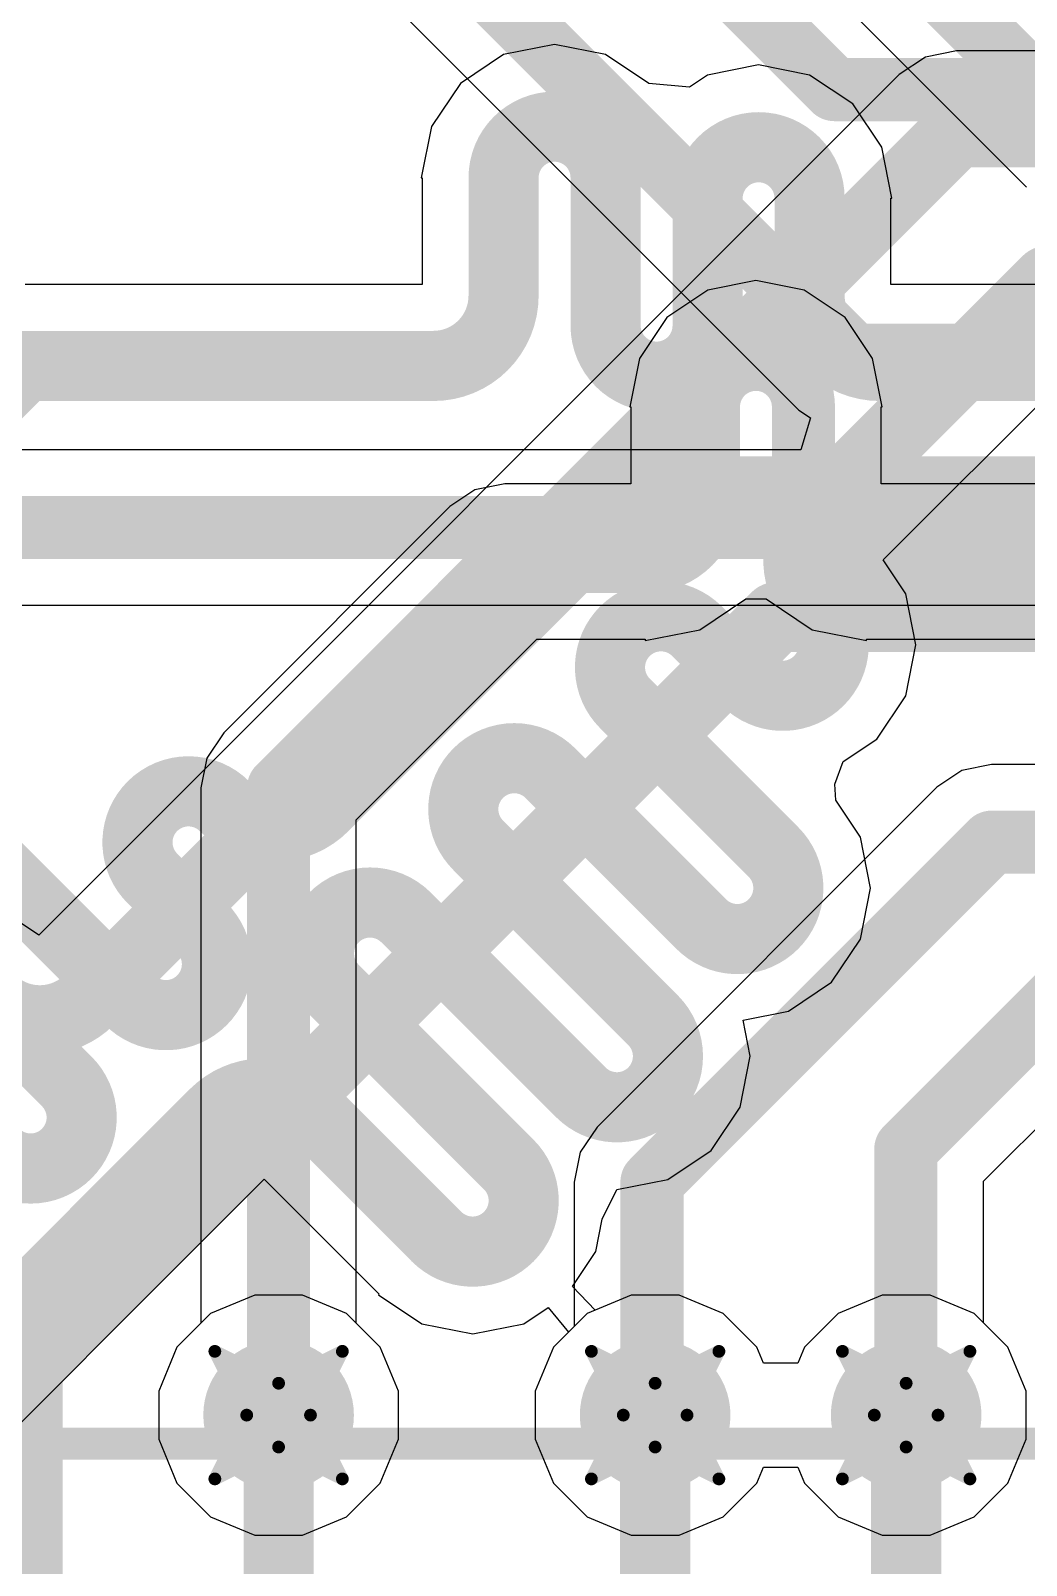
# Model space of a CAD drawing. Header units: inches. Extents: x -3 to 289, y -11 to 89.
# Drawn here: x 73.24 to 77.21, y 14.55 to 20.66 of the extents above; entities that cross this region are included whole.
import ezdxf

# ---------------------------------------------------------------- set-up
doc = ezdxf.new("R2010")
doc.units = ezdxf.units.IN
for name, color, linetype in [('Bottom Layer', 5, 'Continuous'), ('Drill Drawing', 1, 'Continuous'), ('Layer 1', 16, 'Continuous'), ('Layer 2', 76, 'Continuous'), ('Top Layer', 1, 'Continuous'), ('Top Overlay', 2, 'Continuous'), ('Via Holes', 16, 'Continuous')]:
    doc.layers.add(name, color=color, linetype=linetype)

# ---------------------------------------------------------------- blocks, each defined once
blk = doc.blocks.new('48_TSOP_I_9')
at = {"layer": 'Top Overlay', "const_width": 0.127}
blk.add_lwpolyline([(8.34998584, -6.0999878), (8.34998584, 6.1000132)], dxfattribs=at)

msp = doc.modelspace()

# ---------------------------------------------------------------- hatches: boundary and pattern name
at = {"layer": 'Bottom Layer'}
h = msp.add_hatch(color=5, dxfattribs=at)
edge = h.paths.add_edge_path()
edge.add_arc((74.2274106, 15.15098316), 0.2999994, 0, 360)
h = msp.add_hatch(color=5, dxfattribs=at)
edge = h.paths.add_edge_path()
edge.add_arc((75.72753714, 15.15098824), 0.2999994, 0, 360)
h = msp.add_hatch(color=5, dxfattribs=at)
edge = h.paths.add_edge_path()
edge.add_arc((76.7275326, 15.1509857), 0.2999994, 0, 360)
at = {"layer": 'Layer 1'}
h = msp.add_hatch(color=16, dxfattribs=at)
edge = h.paths.add_edge_path()
edge.add_arc((74.2274106, 15.15098316), 0.2999994, 0, 360)
h = msp.add_hatch(color=16, dxfattribs=at)
edge = h.paths.add_edge_path()
edge.add_arc((75.72753714, 15.15098824), 0.2999994, 0, 360)
h = msp.add_hatch(color=16, dxfattribs=at)
edge = h.paths.add_edge_path()
edge.add_arc((76.7275326, 15.1509857), 0.2999994, 0, 360)
at = {"layer": 'Layer 2'}
h = msp.add_hatch(color=76, dxfattribs=at)
edge = h.paths.add_edge_path()
edge.add_arc((74.2274106, 15.15098316), 0.2999994, 0, 360)
h = msp.add_hatch(color=76, dxfattribs=at)
edge = h.paths.add_edge_path()
edge.add_arc((75.72753714, 15.15098824), 0.2999994, 0, 360)
h = msp.add_hatch(color=76, dxfattribs=at)
edge = h.paths.add_edge_path()
edge.add_arc((76.7275326, 15.1509857), 0.2999994, 0, 360)
at = {"layer": 'Top Layer'}
h = msp.add_hatch(color=1, dxfattribs=at)
edge = h.paths.add_edge_path()
edge.add_arc((74.2274106, 15.15098316), 0.2999994, 0, 360)
h = msp.add_hatch(color=1, dxfattribs=at)
edge = h.paths.add_edge_path()
edge.add_arc((75.72753714, 15.15098824), 0.2999994, 0, 360)
h = msp.add_hatch(color=1, dxfattribs=at)
edge = h.paths.add_edge_path()
edge.add_arc((76.7275326, 15.1509857), 0.2999994, 0, 360)
at = {"layer": 'Via Holes'}
h = msp.add_hatch(color=7, dxfattribs=at)
edge = h.paths.add_edge_path()
edge.add_arc((74.2274106, 15.15098316), 0.1499997, 0, 360)
h = msp.add_hatch(color=7, dxfattribs=at)
edge = h.paths.add_edge_path()
edge.add_arc((75.72753714, 15.15098824), 0.1499997, 0, 360)
h = msp.add_hatch(color=7, dxfattribs=at)
edge = h.paths.add_edge_path()
edge.add_arc((76.7275326, 15.1509857), 0.1499997, 0, 360)

# ---------------------------------------------------------------- linework, layer by layer
at = {"layer": 'Bottom Layer'}
for p, q in [((76.80469271999999, 20.55898352), (76.69967134, 20.4888084)), ((76.92857613999999, 20.58362406), (76.80469271999999, 20.55898352)), ((80.86707473999999, 20.58362406), (76.92857613999999, 20.58362406)), ((76.69967134, 20.4888084), (73.27275668, 17.06189374)), ((76.63629072, 18.55634338), (77.42360182, 19.34365448)), ((76.72628546, 18.42165734), (76.63629072, 18.55634338)), ((76.76669686, 18.21849036), (76.72628546, 18.42165734)), ((76.72628546, 18.01532338), (76.76669686, 18.21849036)), ((76.61120059999999, 17.84308598), (76.72628546, 18.01532338)), ((76.47650947999999, 17.7530887), (76.61120059999999, 17.84308598)), ((76.44307545999999, 17.66383564), (76.47650947999999, 17.7530887)), ((76.44715724, 17.6001426), (76.44307545999999, 17.66383564)), ((76.5454781, 17.45299278), (76.44715724, 17.6001426)), ((76.5858895, 17.2498258), (76.5454781, 17.45299278)), ((76.5454781, 17.04665882), (76.5858895, 17.2498258)), ((73.27275668, 17.06189374), (73.13807318, 17.15188594)), ((76.43039323999999, 16.87442142), (76.5454781, 17.04665882)), ((76.25815584, 16.75933656), (76.43039323999999, 16.87442142)), ((76.07772186, 16.72344636), (76.25815584, 16.75933656)), ((76.10625875999999, 16.57998462), (76.07772186, 16.72344636)), ((76.06584735999999, 16.37681764), (76.10625875999999, 16.57998462)), ((75.9507625, 16.20458024), (76.06584735999999, 16.37681764)), ((75.7785251, 16.08949538), (75.9507625, 16.20458024)), ((73.81550388, 15.73555654), (74.17032155999999, 16.09037422)), ((74.17032155999999, 16.09037422), (74.6280194, 15.63267638)), ((75.57536066, 16.04908398), (75.7785251, 16.08949538)), ((75.51679841999999, 15.93124322), (75.57536066, 16.04908398)), ((75.49110886, 15.80208422), (75.51679841999999, 15.93124322)), ((75.39872398, 15.66381932), (75.49110886, 15.80208422)), ((71.05126506, 12.97131772), (73.81550388, 15.73555654)), ((75.48809134, 15.56897318), (75.39872398, 15.66381932)), ((74.13237142, 15.62878256), (73.95675836, 15.55604204)), ((74.32244978, 15.62878256), (74.13237142, 15.62878256)), ((74.49806283999999, 15.55604204), (74.32244978, 15.62878256)), ((74.62802955999999, 15.63266114), (74.62521524, 15.62984682)), ((74.62521524, 15.62984682), (74.79745264, 15.51476196)), ((74.6280194, 15.63267638), (74.62802955999999, 15.63266114)), ((75.63249796, 15.62878764), (75.48809134, 15.56897318)), ((75.82257632, 15.62878764), (75.63249796, 15.62878764)), ((75.99818938, 15.55604712), (75.82257632, 15.62878764)), ((76.63249342, 15.6287851), (76.45688035999999, 15.55604458)), ((76.82257177999999, 15.6287851), (76.63249342, 15.6287851)), ((76.99818484, 15.55604458), (76.82257177999999, 15.6287851)), ((73.95675836, 15.55604204), (73.82235172, 15.4216354)), ((74.63246948, 15.4216354), (74.49806283999999, 15.55604204)), ((75.2037866, 15.51476196), (75.30084762, 15.57961578)), ((75.30084762, 15.57961578), (75.38180758, 15.4809698)), ((76.13259602, 15.42164048), (75.99818938, 15.55604712)), ((76.45688035999999, 15.55604458), (76.32247372, 15.42163794)), ((77.13259147999999, 15.42163794), (76.99818484, 15.55604458)), ((74.79745264, 15.51476196), (75.00061962, 15.47435056)), ((75.00061962, 15.47435056), (75.2037866, 15.51476196)), ((75.38180758, 15.4809698), (75.32247826, 15.42164048)), ((73.82235172, 15.4216354), (73.7496112, 15.24602234)), ((74.70521, 15.24602234), (74.63246948, 15.4216354)), ((75.32247826, 15.42164048), (75.24973774, 15.24602742)), ((76.15880374, 15.35837162), (76.13259602, 15.42164048)), ((76.32247372, 15.42163794), (76.29626853999999, 15.35837162)), ((77.205332, 15.24602488), (77.13259147999999, 15.42163794)), ((76.29626853999999, 15.35837162), (76.15880374, 15.35837162)), ((73.7496112, 15.24602234), (73.7496112, 15.05594398)), ((74.70521, 15.05594398), (74.70521, 15.24602234)), ((75.24973774, 15.24602742), (75.24973774, 15.05594906)), ((77.205332, 15.05594652), (77.205332, 15.24602488)), ((73.7496112, 15.05594398), (73.82235172, 14.88033092)), ((74.63246948, 14.88033092), (74.70521, 15.05594398)), ((75.24973774, 15.05594906), (75.32247826, 14.880336)), ((77.13259147999999, 14.88033346), (77.205332, 15.05594652)), ((76.13259602, 14.880336), (76.1588012, 14.94360232)), ((76.1588012, 14.94360232), (76.29626599999999, 14.94360232)), ((76.29626599999999, 14.94360232), (76.32247372, 14.88033346)), ((73.82235172, 14.88033092), (73.95675836, 14.74592428)), ((74.49806283999999, 14.74592428), (74.63246948, 14.88033092)), ((75.32247826, 14.880336), (75.4568849, 14.74592936)), ((75.99818938, 14.74592936), (76.13259602, 14.880336)), ((76.32247372, 14.88033346), (76.45688035999999, 14.74592682)), ((76.99818484, 14.74592682), (77.13259147999999, 14.88033346)), ((73.95675836, 14.74592428), (74.13237142, 14.67318376)), ((74.32244978, 14.67318376), (74.49806283999999, 14.74592428)), ((75.4568849, 14.74592936), (75.63249796, 14.67318884)), ((75.82257632, 14.67318884), (75.99818938, 14.74592936)), ((76.45688035999999, 14.74592682), (76.63249342, 14.6731863)), ((76.82257177999999, 14.6731863), (76.99818484, 14.74592682)), ((74.13237142, 14.67318376), (74.32244978, 14.67318376)), ((75.63249796, 14.67318884), (75.82257632, 14.67318884)), ((76.63249342, 14.6731863), (76.82257177999999, 14.6731863))]:
    msp.add_line(p, q, dxfattribs=at)
at = {"layer": 'Bottom Layer', "const_width": 0.2794}
for points in [[(73.47373672, 16.80506418), (76.92562211999999, 20.25694958)], [(76.92562211999999, 20.25694958), (76.92857613999999, 20.2599036)], [(76.92857613999999, 20.2599036), (94.28346903999999, 20.2599036)], [(76.87024758, 19.24810984), (77.28951268, 19.66737494)], [(77.28951268, 19.66737494), (94.62730884, 19.66737494)], [(76.37946116, 18.75732342), (76.87024758, 19.24810984)], [(76.37945608, 18.36219086), (76.37945862, 18.3621934)], [(76.37945862, 18.3621934), (76.37947894, 18.36217308)], [(75.60714114, 18.27240948), (75.60714368, 18.27241202)], [(75.89450912, 18.27240694), (76.09211096, 18.0748051)], [(76.37948148, 18.0748051), (76.37948401999999, 18.07480764)], [(75.60714114, 17.98503896), (76.19867158, 17.39350852)], [(75.02266428, 17.70741442), (75.02266681999998, 17.70741696)], [(75.31003226, 17.70741188), (75.3100348, 17.70741442)], [(75.3100348, 17.70741442), (75.9113036, 17.10614054)], [(75.02266428, 17.4200439), (75.02266681999998, 17.42004644)], [(75.02266681999998, 17.42004644), (75.71904338, 16.72366988)], [(74.44792832, 17.13267846), (74.44793086, 17.132681)], [(74.73529629999999, 17.13267592), (74.73529884, 17.13267846)], [(74.73529884, 17.13267846), (75.43167286, 16.43630444)], [(76.19867412, 17.10614054), (76.19867665999999, 17.10614308)], [(74.44792832, 16.84530794), (74.44793086, 16.84531048)], [(74.44793086, 16.84531048), (75.14430487999999, 16.14893646)], [(75.71904083999999, 16.72366734), (75.71904338, 16.72366988)], [(75.43167032, 16.4363019), (75.43167286, 16.43630444)], [(75.71904338, 16.4363019), (75.71904592, 16.43630444)], [(73.58659908, 15.96446134), (73.97275527999999, 16.35061754)], [(74.36788784, 16.35061754), (74.8569369, 15.86156848)], [(75.14430234, 16.14893392), (75.14430487999999, 16.14893646)], [(70.7275446, 13.10540686), (73.58659908, 15.96446134)], [(74.85693436, 15.86156594), (74.8569369, 15.86156848)], [(75.14430487999999, 15.86156594), (75.14430741999999, 15.86156848)]]:
    msp.add_lwpolyline(points, dxfattribs=at)
at = {"layer": 'Bottom Layer', "const_width": 0.1397}
for points in [[(76.85577212, 20.25694958, 1), (76.99547212, 20.25694958, 1)], [(76.85577212, 20.25694958, 1), (76.99547212, 20.25694958, 1)], [(76.85872614, 20.2599036, 1), (76.99842613999999, 20.2599036, 1)], [(76.85872614, 20.2599036, 1), (76.99842613999999, 20.2599036, 1)], [(77.21966268, 19.66737494, 1), (77.35936267999999, 19.66737494, 1)], [(77.21966268, 19.66737494, 1), (77.35936267999999, 19.66737494, 1)], [(76.80039758, 19.24810984, 1), (76.94009758, 19.24810984, 1)], [(76.80039758, 19.24810984, 1), (76.94009758, 19.24810984, 1)], [(76.30961115999999, 18.75732342, 1), (76.44931116, 18.75732342, 1)], [(76.30961115999999, 18.75732342, 1), (76.44931116, 18.75732342, 1)], [(76.30960608, 18.36219086, 1), (76.44930607999999, 18.36219086, 1)], [(76.30960861999999, 18.3621934, 1), (76.44930862, 18.3621934, 1)], [(76.30960861999999, 18.3621934, 1), (76.44930862, 18.3621934, 1)], [(76.30960861999999, 18.3621934, 1), (76.44930862, 18.3621934, 1)], [(76.30962894, 18.36217308, 1), (76.44932894, 18.36217308, 1)], [(76.30963148, 18.36217562, 1), (76.44933148, 18.36217562, 1)], [(75.53729114000001, 18.27240948, 1), (75.67699113999998, 18.27240948, 1)], [(75.53729114000001, 18.27240948, 1), (75.67699113999998, 18.27240948, 1)], [(75.53729367999999, 18.27241202, 1), (75.67699368, 18.27241202, 1)], [(75.53729367999999, 18.27241202, 1), (75.67699368, 18.27241202, 1)], [(75.82465911999999, 18.27240694, 1), (75.96435912, 18.27240694, 1)], [(75.82466166, 18.27240948, 1), (75.96436166, 18.27240948, 1)], [(76.02226096, 18.0748051, 1), (76.16196096, 18.0748051, 1)], [(76.02226096, 18.0748051, 1), (76.16196096, 18.0748051, 1)], [(76.30963148, 18.0748051, 1), (76.44933148, 18.0748051, 1)], [(76.30963148, 18.0748051, 1), (76.44933148, 18.0748051, 1)], [(76.30963402, 18.07480764, 1), (76.44933402, 18.07480764, 1)], [(76.30963402, 18.07480764, 1), (76.44933402, 18.07480764, 1)], [(75.53729114000001, 17.98503896, 1), (75.67699113999998, 17.98503896, 1)], [(75.53729114000001, 17.98503896, 1), (75.67699113999998, 17.98503896, 1)], [(74.95281428, 17.70741442, 1), (75.09251428, 17.70741442, 1)], [(74.95281428, 17.70741442, 1), (75.09251428, 17.70741442, 1)], [(74.95281682, 17.70741696, 1), (75.09251682, 17.70741696, 1)], [(74.95281682, 17.70741696, 1), (75.09251682, 17.70741696, 1)], [(75.24018226, 17.70741188, 1), (75.37988225999999, 17.70741188, 1)], [(75.2401848, 17.70741442, 1), (75.3798848, 17.70741442, 1)], [(75.2401848, 17.70741442, 1), (75.3798848, 17.70741442, 1)], [(75.2401848, 17.70741442, 1), (75.3798848, 17.70741442, 1)], [(74.95281428, 17.4200439, 1), (75.09251428, 17.4200439, 1)], [(74.95281428, 17.4200439, 1), (75.09251428, 17.4200439, 1)], [(74.95281682, 17.42004644, 1), (75.09251682, 17.42004644, 1)], [(74.95281682, 17.42004644, 1), (75.09251682, 17.42004644, 1)], [(76.12882158, 17.39350852, 1), (76.26852158, 17.39350852, 1)], [(76.12882411999999, 17.39351106, 1), (76.26852412, 17.39351106, 1)], [(74.37807832, 17.13267846, 1), (74.51777831999999, 17.13267846, 1)], [(74.37807832, 17.13267846, 1), (74.51777831999999, 17.13267846, 1)], [(74.37808086, 17.132681, 1), (74.51778085999999, 17.132681, 1)], [(74.37808086, 17.132681, 1), (74.51778085999999, 17.132681, 1)], [(74.6654463, 17.13267592, 1), (74.8051463, 17.13267592, 1)], [(74.66544884, 17.13267846, 1), (74.80514884, 17.13267846, 1)], [(74.66544884, 17.13267846, 1), (74.80514884, 17.13267846, 1)], [(74.66544884, 17.13267846, 1), (74.80514884, 17.13267846, 1)], [(75.8414536, 17.10614054, 1), (75.9811536, 17.10614054, 1)], [(75.8414536, 17.10614054, 1), (75.9811536, 17.10614054, 1)], [(76.12882411999999, 17.10614054, 1), (76.26852412, 17.10614054, 1)], [(76.12882411999999, 17.10614054, 1), (76.26852412, 17.10614054, 1)], [(76.12882666, 17.10614308, 1), (76.26852665999999, 17.10614308, 1)], [(76.12882666, 17.10614308, 1), (76.26852665999999, 17.10614308, 1)], [(73.40388671999999, 16.80506418, 1), (73.54358672, 16.80506418, 1)], [(73.40388671999999, 16.80506418, 1), (73.54358672, 16.80506418, 1)], [(74.37807832, 16.84530794, 1), (74.51777831999999, 16.84530794, 1)], [(74.37807832, 16.84530794, 1), (74.51777831999999, 16.84530794, 1)], [(74.37808086, 16.84531048, 1), (74.51778085999999, 16.84531048, 1)], [(74.37808086, 16.84531048, 1), (74.51778085999999, 16.84531048, 1)], [(75.64919084, 16.72366734, 1), (75.78889084, 16.72366734, 1)], [(75.64919337999999, 16.72366988, 1), (75.78889337999999, 16.72366988, 1)], [(75.64919337999999, 16.72366988, 1), (75.78889337999999, 16.72366988, 1)], [(75.64919337999999, 16.72366988, 1), (75.78889337999999, 16.72366988, 1)], [(75.36182031999999, 16.4363019, 1), (75.50152032, 16.4363019, 1)], [(75.36182031999999, 16.4363019, 1), (75.50152032, 16.4363019, 1)], [(75.36182285999999, 16.43630444, 1), (75.50152286, 16.43630444, 1)], [(75.36182285999999, 16.43630444, 1), (75.50152286, 16.43630444, 1)], [(75.64919337999999, 16.4363019, 1), (75.78889337999999, 16.4363019, 1)], [(75.64919337999999, 16.4363019, 1), (75.78889337999999, 16.4363019, 1)], [(75.64919592, 16.43630444, 1), (75.78889592, 16.43630444, 1)], [(75.64919592, 16.43630444, 1), (75.78889592, 16.43630444, 1)], [(73.90290528, 16.35061754, 1), (74.04260528, 16.35061754, 1)], [(73.90290528, 16.35061754, 1), (74.04260528, 16.35061754, 1)], [(74.29803783999999, 16.35061754, 1), (74.43773784, 16.35061754, 1)], [(74.29803783999999, 16.35061754, 1), (74.43773784, 16.35061754, 1)], [(75.07445234, 16.14893392, 1), (75.21415234, 16.14893392, 1)], [(75.07445487999999, 16.14893646, 1), (75.21415488, 16.14893646, 1)], [(75.07445487999999, 16.14893646, 1), (75.21415488, 16.14893646, 1)], [(75.07445487999999, 16.14893646, 1), (75.21415488, 16.14893646, 1)], [(73.51674908, 15.96446134, 1), (73.65644908, 15.96446134, 1)], [(73.51674908, 15.96446134, 1), (73.65644908, 15.96446134, 1)], [(74.78708436, 15.86156594, 1), (74.92678436, 15.86156594, 1)], [(74.78708436, 15.86156594, 1), (74.92678436, 15.86156594, 1)], [(74.7870869, 15.86156848, 1), (74.9267869, 15.86156848, 1)], [(74.7870869, 15.86156848, 1), (74.9267869, 15.86156848, 1)], [(75.07445487999999, 15.86156594, 1), (75.21415488, 15.86156594, 1)], [(75.07445487999999, 15.86156594, 1), (75.21415488, 15.86156594, 1)], [(75.07445742, 15.86156848, 1), (75.21415742, 15.86156848, 1)], [(75.07445742, 15.86156848, 1), (75.21415742, 15.86156848, 1)]]:
    msp.add_lwpolyline(points, format="xyb", close=True, dxfattribs=at)
at = {"layer": 'Bottom Layer', "const_width": 0.2794}
for points in [[(76.37945862, 18.3621934, -0.4142135623973009), (76.37946116, 18.75732342)], [(75.60714114, 18.27240948, -0.4142135623730951), (75.89451165999999, 18.27240948)], [(76.37948148, 18.36217562, -0.4142135623730951), (76.37948148, 18.0748051)], [(75.60714114, 17.98503896, -0.4142187400102275), (75.60714368, 18.27241202)], [(76.37948401999999, 18.07480764, -0.4142187400102273), (76.09211096, 18.0748051)], [(75.02266428, 17.70741442, -0.4142135623730951), (75.3100348, 17.70741442)], [(75.02266428, 17.4200439, -0.4142187400102275), (75.02266681999998, 17.70741696)], [(76.19867412, 17.39351106, -0.4142135623730951), (76.19867412, 17.10614054)], [(74.44792832, 17.13267846, -0.4142135623730951), (74.73529884, 17.13267846)], [(74.44792832, 16.84530794, -0.4142187400102275), (74.44793086, 17.132681)], [(76.19867665999999, 17.10614308, -0.4142187400102273), (75.9113036, 17.10614054)], [(73.47373672, 16.80506418, -0.414217327943648), (73.07860416, 16.80506418)], [(75.71904338, 16.72366988, -0.414210973538755), (75.71904338, 16.4363019)], [(73.97275527999999, 16.35061754, -0.4142173279678541), (74.36788784, 16.35061754)], [(75.71904592, 16.43630444, -0.4142265065701155), (75.43167032, 16.4363019)], [(75.14430487999999, 16.14893646, -0.4142135623730951), (75.14430487999999, 15.86156594)], [(75.14430741999999, 15.86156848, -0.4142187400102273), (74.85693436, 15.86156594)]]:
    msp.add_lwpolyline(points, format="xyb", dxfattribs=at)
at = {"layer": 'Drill Drawing', "const_width": 0.0508}
for points in [[(73.9734106, 15.40498316), (74.2274106, 15.27798316)], [(73.9734106, 15.40498316), (74.1004106, 15.15098316)], [(74.2274106, 15.27798316), (74.48141059999999, 15.40498316)], [(74.3544106, 15.15098316), (74.48141059999999, 15.40498316)], [(75.47353714, 15.40498824), (75.72753714, 15.27798824)], [(75.47353714, 15.40498824), (75.60053714, 15.15098824)], [(75.72753714, 15.27798824), (75.98153714, 15.40498824)], [(75.85453713999999, 15.15098824), (75.98153714, 15.40498824)], [(76.47353259999998, 15.4049857), (76.7275326, 15.2779857)], [(76.47353259999998, 15.4049857), (76.6005326, 15.1509857)], [(76.7275326, 15.2779857), (76.9815326, 15.4049857)], [(76.8545326, 15.1509857), (76.9815326, 15.4049857)], [(73.9734106, 14.89698316), (74.1004106, 15.15098316)], [(74.3544106, 15.15098316), (74.48141059999999, 14.89698316)], [(75.47353714, 14.89698824), (75.60053714, 15.15098824)], [(75.85453713999999, 15.15098824), (75.98153714, 14.89698824)], [(76.47353259999998, 14.8969857), (76.6005326, 15.1509857)], [(76.8545326, 15.1509857), (76.9815326, 14.8969857)], [(73.9734106, 14.89698316), (74.2274106, 15.02398316)], [(74.2274106, 15.02398316), (74.48141059999999, 14.89698316)], [(75.47353714, 14.89698824), (75.72753714, 15.02398824)], [(75.72753714, 15.02398824), (75.98153714, 14.89698824)], [(76.47353259999998, 14.8969857), (76.7275326, 15.0239857)], [(76.7275326, 15.0239857), (76.9815326, 14.8969857)]]:
    msp.add_lwpolyline(points, dxfattribs=at)
at = {"layer": 'Drill Drawing', "const_width": 0.0254}
for points in [[(73.9607106, 15.40498316, 1), (73.98611059999999, 15.40498316, 1)], [(73.9607106, 15.40498316, 1), (73.98611059999999, 15.40498316, 1)], [(74.4687106, 15.40498316, 1), (74.4941106, 15.40498316, 1)], [(74.4687106, 15.40498316, 1), (74.4941106, 15.40498316, 1)], [(75.46083714, 15.40498824, 1), (75.48623714, 15.40498824, 1)], [(75.46083714, 15.40498824, 1), (75.48623714, 15.40498824, 1)], [(75.96883713999999, 15.40498824, 1), (75.99423714, 15.40498824, 1)], [(75.96883713999999, 15.40498824, 1), (75.99423714, 15.40498824, 1)], [(76.4608326, 15.4049857, 1), (76.4862326, 15.4049857, 1)], [(76.4608326, 15.4049857, 1), (76.4862326, 15.4049857, 1)], [(76.9688326, 15.4049857, 1), (76.99423259999999, 15.4049857, 1)], [(76.9688326, 15.4049857, 1), (76.99423259999999, 15.4049857, 1)], [(74.21471059999999, 15.27798316, 1), (74.2401106, 15.27798316, 1)], [(74.21471059999999, 15.27798316, 1), (74.2401106, 15.27798316, 1)], [(75.71483713999999, 15.27798824, 1), (75.74023714, 15.27798824, 1)], [(75.71483713999999, 15.27798824, 1), (75.74023714, 15.27798824, 1)], [(76.7148326, 15.2779857, 1), (76.7402326, 15.2779857, 1)], [(76.7148326, 15.2779857, 1), (76.7402326, 15.2779857, 1)], [(74.0877106, 15.15098316, 1), (74.1131106, 15.15098316, 1)], [(74.0877106, 15.15098316, 1), (74.1131106, 15.15098316, 1)], [(74.3417106, 15.15098316, 1), (74.3671106, 15.15098316, 1)], [(74.3417106, 15.15098316, 1), (74.3671106, 15.15098316, 1)], [(75.58783713999999, 15.15098824, 1), (75.61323714, 15.15098824, 1)], [(75.58783713999999, 15.15098824, 1), (75.61323714, 15.15098824, 1)], [(75.84183714, 15.15098824, 1), (75.86723714, 15.15098824, 1)], [(75.84183714, 15.15098824, 1), (75.86723714, 15.15098824, 1)], [(76.5878326, 15.1509857, 1), (76.61323259999999, 15.1509857, 1)], [(76.5878326, 15.1509857, 1), (76.61323259999999, 15.1509857, 1)], [(76.8418326, 15.1509857, 1), (76.8672326, 15.1509857, 1)], [(76.8418326, 15.1509857, 1), (76.8672326, 15.1509857, 1)], [(74.21471059999999, 15.02398316, 1), (74.2401106, 15.02398316, 1)], [(74.21471059999999, 15.02398316, 1), (74.2401106, 15.02398316, 1)], [(75.71483713999999, 15.02398824, 1), (75.74023714, 15.02398824, 1)], [(75.71483713999999, 15.02398824, 1), (75.74023714, 15.02398824, 1)], [(76.7148326, 15.0239857, 1), (76.7402326, 15.0239857, 1)], [(76.7148326, 15.0239857, 1), (76.7402326, 15.0239857, 1)], [(73.9607106, 14.89698316, 1), (73.98611059999999, 14.89698316, 1)], [(73.9607106, 14.89698316, 1), (73.98611059999999, 14.89698316, 1)], [(74.4687106, 14.89698316, 1), (74.4941106, 14.89698316, 1)], [(74.4687106, 14.89698316, 1), (74.4941106, 14.89698316, 1)], [(75.46083714, 14.89698824, 1), (75.48623714, 14.89698824, 1)], [(75.46083714, 14.89698824, 1), (75.48623714, 14.89698824, 1)], [(75.96883713999999, 14.89698824, 1), (75.99423714, 14.89698824, 1)], [(75.96883713999999, 14.89698824, 1), (75.99423714, 14.89698824, 1)], [(76.4608326, 14.8969857, 1), (76.4862326, 14.8969857, 1)], [(76.4608326, 14.8969857, 1), (76.4862326, 14.8969857, 1)], [(76.9688326, 14.8969857, 1), (76.99423259999999, 14.8969857, 1)], [(76.9688326, 14.8969857, 1), (76.99423259999999, 14.8969857, 1)]]:
    msp.add_lwpolyline(points, format="xyb", close=True, dxfattribs=at)
at = {"layer": 'Layer 1'}
for p, q in [((67.09374186, 28.3587444), (76.30012172, 19.15236708)), ((76.30012172, 19.15236708), (76.30013188, 19.15235184)), ((76.30013188, 19.15235184), (76.34588235999999, 19.12178294)), ((76.34588235999999, 19.12178294), (76.30735818, 18.99478294)), ((76.30735818, 18.99478294), (71.49927025999999, 18.99478294)), ((71.37109423999999, 18.37583066), (93.02197296, 18.37583066)), ((74.13237142, 15.62878256), (73.95675836, 15.55604204)), ((74.32244978, 15.62878256), (74.13237142, 15.62878256)), ((74.49806283999999, 15.55604204), (74.32244978, 15.62878256)), ((75.63249796, 15.62878764), (75.4568849, 15.55604712)), ((75.82257632, 15.62878764), (75.63249796, 15.62878764)), ((75.99818938, 15.55604712), (75.82257632, 15.62878764)), ((76.63249342, 15.6287851), (76.45688035999999, 15.55604458)), ((76.82257177999999, 15.6287851), (76.63249342, 15.6287851)), ((76.99818484, 15.55604458), (76.82257177999999, 15.6287851)), ((73.95675836, 15.55604204), (73.82235172, 15.4216354)), ((74.63246948, 15.4216354), (74.49806283999999, 15.55604204)), ((75.4568849, 15.55604712), (75.32247826, 15.42164048)), ((76.13259602, 15.42164048), (75.99818938, 15.55604712)), ((76.45688035999999, 15.55604458), (76.32247372, 15.42163794)), ((77.13259147999999, 15.42163794), (76.99818484, 15.55604458)), ((73.82235172, 15.4216354), (73.7496112, 15.24602234)), ((74.70521, 15.24602234), (74.63246948, 15.4216354)), ((75.32247826, 15.42164048), (75.24973774, 15.24602742)), ((76.15880374, 15.35837162), (76.13259602, 15.42164048)), ((76.32247372, 15.42163794), (76.29626853999999, 15.35837162)), ((77.205332, 15.24602488), (77.13259147999999, 15.42163794)), ((76.29626853999999, 15.35837162), (76.15880374, 15.35837162)), ((73.7496112, 15.24602234), (73.7496112, 15.05594398)), ((74.70521, 15.05594398), (74.70521, 15.24602234)), ((75.24973774, 15.24602742), (75.24973774, 15.05594906)), ((77.205332, 15.05594652), (77.205332, 15.24602488)), ((73.7496112, 15.05594398), (73.82235172, 14.88033092)), ((74.63246948, 14.88033092), (74.70521, 15.05594398)), ((75.24973774, 15.05594906), (75.32247826, 14.880336)), ((77.13259147999999, 14.88033346), (77.205332, 15.05594652)), ((76.13259602, 14.880336), (76.1588012, 14.94360232)), ((76.1588012, 14.94360232), (76.29626599999999, 14.94360232)), ((76.29626599999999, 14.94360232), (76.32247372, 14.88033346)), ((73.82235172, 14.88033092), (73.95675836, 14.74592428)), ((74.49806283999999, 14.74592428), (74.63246948, 14.88033092)), ((75.32247826, 14.880336), (75.4568849, 14.74592936)), ((75.99818938, 14.74592936), (76.13259602, 14.880336)), ((76.32247372, 14.88033346), (76.45688035999999, 14.74592682)), ((76.99818484, 14.74592682), (77.13259147999999, 14.88033346)), ((73.95675836, 14.74592428), (74.13237142, 14.67318376)), ((74.32244978, 14.67318376), (74.49806283999999, 14.74592428)), ((75.4568849, 14.74592936), (75.63249796, 14.67318884)), ((75.82257632, 14.67318884), (75.99818938, 14.74592936)), ((76.45688035999999, 14.74592682), (76.63249342, 14.6731863)), ((76.82257177999999, 14.6731863), (76.99818484, 14.74592682)), ((74.13237142, 14.67318376), (74.32244978, 14.67318376)), ((75.63249796, 14.67318884), (75.82257632, 14.67318884)), ((76.63249342, 14.6731863), (76.82257177999999, 14.6731863))]:
    msp.add_line(p, q, dxfattribs=at)
at = {"layer": 'Layer 1', "const_width": 0.25146}
for points in [[(68.03340723999999, 28.83726008), (76.44148288, 20.42918444)], [(67.31257556, 28.5775781), (76.51896812, 19.37118554)], [(76.44148288, 20.42918444), (97.79557022, 20.42918444)], [(76.51896558, 19.37118554), (105.69569666, 19.37119062)], [(71.37108153999999, 18.6853068), (99.84477618, 18.6853068)]]:
    msp.add_lwpolyline(points, dxfattribs=at)
at = {"layer": 'Layer 1', "const_width": 0.12573}
for points in [[(76.37861788, 20.42918444, 1), (76.50434788, 20.42918444, 1)], [(76.37861788, 20.42918444, 1), (76.50434788, 20.42918444, 1)], [(76.45610058, 19.37118554, 1), (76.58183057999999, 19.37118554, 1)], [(76.45610312, 19.37118554, 1), (76.58183312, 19.37118554, 1)]]:
    msp.add_lwpolyline(points, format="xyb", close=True, dxfattribs=at)
at = {"layer": 'Layer 2'}
for p, q in [((72.80597326, 24.4422549), (77.20715317999999, 20.04107752)), ((75.93682298, 19.6302122), (75.77382863999999, 19.52130208)), ((76.12908828, 19.66845698), (75.93682298, 19.6302122)), ((76.32135358, 19.6302122), (76.12908828, 19.66845698)), ((76.48434792, 19.52130208), (76.32135358, 19.6302122)), ((75.77382863999999, 19.52130208), (75.66491852, 19.35830774)), ((76.59325804, 19.35830774), (76.48434792, 19.52130208)), ((75.66491852, 19.35830774), (75.62667374, 19.16604244)), ((76.63150282, 19.16604244), (76.59325804, 19.35830774)), ((75.62667374, 19.16604244), (75.63038214, 19.16604244)), ((75.63038214, 19.16604244), (75.63038214, 18.85925108)), ((76.62779442, 18.85925108), (76.62779442, 19.16604244)), ((76.62779442, 19.16604244), (76.63150282, 19.16604244)), ((75.00974837999999, 18.83569512), (74.90934471999999, 18.76860864)), ((75.12817842, 18.85925362), (75.00974837999999, 18.83569512)), ((75.12819112, 18.85925108), (75.12817842, 18.85925362)), ((75.63038214, 18.85925108), (75.12819112, 18.85925108)), ((92.56089691999999, 18.85925108), (76.62779442, 18.85925108)), ((74.90933964, 18.76860102), (74.0085769, 17.86784082)), ((74.90934471999999, 18.76860864), (74.90933964, 18.76860102)), ((75.90494598, 18.27844452), (76.08852193999999, 18.40110874)), ((76.08852193999999, 18.40110874), (76.16965461999999, 18.40110874)), ((76.16965461999999, 18.40110874), (76.35323058, 18.27844452)), ((75.68839827999999, 18.2353712), (75.90494598, 18.27844452)), ((76.35323058, 18.27844452), (76.56977828, 18.2353712)), ((74.53688673999999, 17.52081586), (75.25636714, 18.2402988)), ((75.25636714, 18.2402988), (75.68839827999999, 18.2402988)), ((75.68839827999999, 18.2402988), (75.68839827999999, 18.2353712)), ((76.56977828, 18.2353712), (76.56977828, 18.2402988)), ((76.56977828, 18.2402988), (84.21876984, 18.2402988)), ((74.0085769, 17.86784082), (73.94149296, 17.7674397)), ((73.94149296, 17.7674397), (73.91793192, 17.64900712)), ((77.06794594, 17.74185174), (76.9495159, 17.71829324)), ((77.06795864, 17.7418492), (77.06794594, 17.74185174)), ((83.99563592, 17.7418492), (77.06795864, 17.7418492)), ((76.9495159, 17.71829324), (76.84911224, 17.65120676)), ((73.91793192, 17.64900712), (73.91793446, 17.64899442)), ((73.91793446, 17.64899442), (73.91793446, 15.51721814)), ((76.84910716, 17.65119914), (75.49594248, 16.298037)), ((76.84911224, 17.65120676), (76.84910716, 17.65119914)), ((74.53688673999999, 15.51721814), (74.53688673999999, 17.52081586)), ((77.0356473, 16.08248752), (77.4725273, 16.51936752)), ((75.49594248, 16.298037), (75.42885854, 16.19763588)), ((75.42885854, 16.19763588), (75.4052975, 16.0792033)), ((75.4052975, 16.0792033), (75.40530004, 16.0791906)), ((75.40530004, 16.0791906), (75.40530004, 15.50446226)), ((77.0356473, 15.51858212), (77.0356473, 16.08248752)), ((73.91793446, 15.51721814), (73.82235172, 15.4216354)), ((74.63246948, 15.4216354), (74.53688673999999, 15.51721814)), ((75.40530004, 15.50446226), (75.32247826, 15.42164048)), ((77.13259147999999, 15.42163794), (77.0356473, 15.51858212)), ((73.82235172, 15.4216354), (73.7496112, 15.24602234)), ((74.70521, 15.24602234), (74.63246948, 15.4216354)), ((75.32247826, 15.42164048), (75.24973774, 15.24602742)), ((77.205332, 15.24602488), (77.13259147999999, 15.42163794)), ((73.7496112, 15.24602234), (73.7496112, 15.05594398)), ((74.70521, 15.05594398), (74.70521, 15.24602234)), ((75.24973774, 15.24602742), (75.24973774, 15.05594906)), ((77.205332, 15.05594652), (77.205332, 15.24602488)), ((73.7496112, 15.05594398), (73.82235172, 14.88033092)), ((74.63246948, 14.88033092), (74.70521, 15.05594398)), ((75.24973774, 15.05594906), (75.32247826, 14.880336)), ((77.13259147999999, 14.88033346), (77.205332, 15.05594652)), ((76.13259602, 14.880336), (76.1588012, 14.94360232)), ((76.1588012, 14.94360232), (76.29626599999999, 14.94360232)), ((76.29626599999999, 14.94360232), (76.32247372, 14.88033346)), ((73.82235172, 14.88033092), (73.95675836, 14.74592428)), ((74.49806283999999, 14.74592428), (74.63246948, 14.88033092)), ((75.32247826, 14.880336), (75.4568849, 14.74592936)), ((75.99818938, 14.74592936), (76.13259602, 14.880336)), ((76.32247372, 14.88033346), (76.45688035999999, 14.74592682)), ((76.99818484, 14.74592682), (77.13259147999999, 14.88033346)), ((73.95675836, 14.74592428), (74.13237142, 14.67318376)), ((74.32244978, 14.67318376), (74.49806283999999, 14.74592428)), ((75.4568849, 14.74592936), (75.63249796, 14.67318884)), ((75.82257632, 14.67318884), (75.99818938, 14.74592936)), ((76.45688035999999, 14.74592682), (76.63249342, 14.6731863)), ((76.82257177999999, 14.6731863), (76.99818484, 14.74592682)), ((74.13237142, 14.67318376), (74.32244978, 14.67318376)), ((75.63249796, 14.67318884), (75.82257632, 14.67318884)), ((76.63249342, 14.6731863), (76.82257177999999, 14.6731863))]:
    msp.add_line(p, q, dxfattribs=at)
at = {"layer": 'Layer 2', "const_width": 0.25146}
for points in [[(73.02480695999999, 24.6610886), (77.42599195999999, 20.2599036)], [(75.93985828, 18.80123494), (75.93985828, 19.16604244)], [(76.31831828, 18.80123494), (76.31831828, 19.16604244)], [(74.2274106, 17.64900712), (75.12817842, 18.54977494)], [(75.12817842, 18.54977494), (75.56265558, 18.54977494)], [(75.56265558, 18.54977494), (75.68839827999999, 18.54977494)], [(76.56977828, 18.54977494), (77.5832078, 18.54977494)], [(74.2274106, 15.15098316), (74.2274106, 17.64900712)], [(75.71477618, 16.0792033), (77.06794594, 17.43237306)], [(77.06794594, 17.43237306), (84.05065739999999, 17.43237306)], [(76.72617115999999, 16.21067878), (77.34433604, 16.82884366)], [(76.72617115999999, 15.1509857), (76.72617115999999, 16.21067878)], [(75.71477618, 15.15098824), (75.71477618, 16.0792033)]]:
    msp.add_lwpolyline(points, dxfattribs=at)
for points in [[(75.93985828, 19.16604244, -0.9999999999999999), (76.31831828, 19.16604244)], [(75.93985828, 18.80123494, -0.4142135623730951), (75.68839827999999, 18.54977494)], [(76.56977828, 18.54977494, -0.4142135623730951), (76.31831828, 18.80123494)]]:
    msp.add_lwpolyline(points, format="xyb", dxfattribs=at)
at = {"layer": 'Layer 2', "const_width": 0.12573}
for points in [[(75.87699328, 19.16604244, 1), (76.00272328, 19.16604244, 1)], [(75.87699328, 19.16604244, 1), (76.00272328, 19.16604244, 1)], [(76.25545328, 19.16604244, 1), (76.38118328, 19.16604244, 1)], [(76.25545328, 19.16604244, 1), (76.38118328, 19.16604244, 1)], [(75.87699328, 18.80123494, 1), (76.00272328, 18.80123494, 1)], [(75.87699328, 18.80123494, 1), (76.00272328, 18.80123494, 1)], [(76.25545328, 18.80123494, 1), (76.38118328, 18.80123494, 1)], [(76.25545328, 18.80123494, 1), (76.38118328, 18.80123494, 1)], [(75.06531342, 18.54977494, 1), (75.19104342, 18.54977494, 1)], [(75.06531342, 18.54977494, 1), (75.19104342, 18.54977494, 1)], [(75.49979058, 18.54977494, 1), (75.62552058, 18.54977494, 1)], [(75.49979058, 18.54977494, 1), (75.62552058, 18.54977494, 1)], [(75.62553327999998, 18.54977494, 1), (75.75126327999999, 18.54977494, 1)], [(75.62553327999998, 18.54977494, 1), (75.75126327999999, 18.54977494, 1)], [(76.50691328, 18.54977494, 1), (76.63264328, 18.54977494, 1)], [(76.50691328, 18.54977494, 1), (76.63264328, 18.54977494, 1)], [(74.1645456, 17.64900712, 1), (74.2902756, 17.64900712, 1)], [(74.1645456, 17.64900712, 1), (74.2902756, 17.64900712, 1)], [(77.00508094, 17.43237306, 1), (77.13081093999999, 17.43237306, 1)], [(77.00508094, 17.43237306, 1), (77.13081093999999, 17.43237306, 1)], [(76.66330615999999, 16.21067878, 1), (76.78903616, 16.21067878, 1)], [(76.66330615999999, 16.21067878, 1), (76.78903616, 16.21067878, 1)], [(75.65191118, 16.0792033, 1), (75.77764118, 16.0792033, 1)], [(75.65191118, 16.0792033, 1), (75.77764118, 16.0792033, 1)], [(74.1645456, 15.15098316, 1), (74.2902756, 15.15098316, 1)], [(75.65191118, 15.15098824, 1), (75.77764118, 15.15098824, 1)], [(76.66330615999999, 15.1509857, 1), (76.78903616, 15.1509857, 1)]]:
    msp.add_lwpolyline(points, format="xyb", close=True, dxfattribs=at)
at = {"layer": 'Top Layer'}
for p, q in [((75.32689024, 20.60935426), (75.12372326, 20.56894286)), ((75.53005721999999, 20.56894286), (75.32689024, 20.60935426)), ((75.12372326, 20.56894286), (74.95148585999999, 20.453858)), ((75.70229207999999, 20.45386054), (75.53005721999999, 20.56894286)), ((75.93652326, 20.48698976), (75.8648851, 20.43912092)), ((76.13969024, 20.52740116), (75.93652326, 20.48698976)), ((76.34285722, 20.48698976), (76.13969024, 20.52740116)), ((76.51509462, 20.3719049), (76.34285722, 20.48698976)), ((74.95148585999999, 20.453858), (74.836401, 20.2816206)), ((75.8648851, 20.43912092), (75.70229207999999, 20.45386054)), ((76.63017948, 20.1996675), (76.51509462, 20.3719049)), ((74.836401, 20.2816206), (74.7959896, 20.07845362)), ((76.67059087999999, 19.99650052), (76.63017948, 20.1996675)), ((74.7959896, 20.07845362), (74.79996978, 20.07845362)), ((74.79996978, 20.07845362), (74.79996978, 19.6525642)), ((76.66661069999999, 19.6525642), (76.66661069999999, 19.99650052)), ((76.66661069999999, 19.99650052), (76.67059087999999, 19.99650052)), ((74.79996978, 19.6525642), (73.21724498, 19.6525642)), ((88.49684866, 19.6525642), (76.66661069999999, 19.6525642))]:
    msp.add_line(p, q, dxfattribs=at)
at = {"layer": 'Top Layer', "const_width": 0.2794}
for points in [[(75.12369024, 20.07845362, -0.9999999999999999), (75.53009023999999, 20.07845362)], [(75.93649024, 19.99650052, -0.9999999999999999), (76.34289024, 19.99650052)], [(75.12369024, 19.60824374, -0.4142135623730951), (74.84429023999999, 19.32884374)], [(76.62229023999998, 19.32884374, -0.4142135623730951), (76.34289024, 19.60824374)], [(75.93649024, 19.4892422, -0.9999999999999999), (75.53009023999999, 19.4892422)], [(73.72462522000001, 17.57546142, -0.4142135623730951), (74.01199574, 17.57546142)], [(73.72462522000001, 17.2880909, -0.4142187400102275), (73.72462775999999, 17.57546396)], [(74.40714353999999, 17.57544618, -0.414217327943648), (74.01201098, 17.57544618)], [(73.9222296, 17.0904916, -0.4142135623730951), (73.9222296, 16.80312108)], [(73.92223213999999, 16.80312362, -0.4142187400102273), (73.63485908, 16.80312108)], [(73.38340162, 16.47985782, -0.4142187400102273), (73.38339908, 16.19248476)], [(73.38340162, 16.1924873, -0.4142135623730951), (73.0960311, 16.1924873)]]:
    msp.add_lwpolyline(points, format="xyb", dxfattribs=at)
for points in [[(75.12369024, 19.60824374), (75.12369024, 20.07845362)], [(75.53009023999999, 19.4892422), (75.53009023999999, 20.07845362)], [(75.93649024, 19.4892422), (75.93649024, 19.99650052)], [(76.34289024, 19.60824374), (76.34289024, 19.99650052)], [(71.2274166, 17.33901536), (73.21724498, 19.32884374)], [(73.21724498, 19.32884374), (74.70457753999999, 19.32884374)], [(74.70457753999999, 19.32884374), (74.84429023999999, 19.32884374)], [(76.62229023999998, 19.32884374), (77.8675354, 19.32884374)], [(75.3814723, 18.54977494), (75.66053955999999, 18.8288422)], [(75.66053955999999, 18.8288422), (92.28749893999999, 18.8288422)], [(74.40714353999999, 17.57544618), (75.3814723, 18.54977494)], [(73.22741513999999, 15.34559796), (76.21066038, 18.3288432)], [(76.21066038, 18.3288432), (80.27946098, 18.3288432)], [(73.72462522000001, 17.57546142), (73.72462775999999, 17.57546396)], [(74.01199319999999, 17.57545888), (74.01201098, 17.57544618)], [(74.01200844, 17.57544364), (74.01201098, 17.57544618)], [(72.99267342, 17.44530674), (73.63485908, 16.80312108)], [(73.72462522000001, 17.2880909), (73.92222706, 17.09048906)], [(72.70530797999999, 17.1579413), (73.38339908, 16.47985528)], [(73.9222296, 16.80312108), (73.92223213999999, 16.80312362)], [(73.38339908, 16.19248476), (73.38340162, 16.1924873)], [(73.22741513999999, 13.63778324), (73.22741513999999, 15.34559796)], [(74.2274106, 13.6377807), (74.2274106, 15.15098316)], [(75.72753714, 13.63778578), (75.72753714, 15.15098824)], [(76.7275326, 13.63778324), (76.7275326, 15.1509857)]]:
    msp.add_lwpolyline(points, dxfattribs=at)
at = {"layer": 'Top Layer', "const_width": 0.1397}
for points in [[(75.05384023999999, 20.07845362, 1), (75.19354023999999, 20.07845362, 1)], [(75.05384023999999, 20.07845362, 1), (75.19354023999999, 20.07845362, 1)], [(75.46024023999999, 20.07845362, 1), (75.59994024, 20.07845362, 1)], [(75.46024023999999, 20.07845362, 1), (75.59994024, 20.07845362, 1)], [(75.86664024, 19.99650052, 1), (76.00634024, 19.99650052, 1)], [(75.86664024, 19.99650052, 1), (76.00634024, 19.99650052, 1)], [(76.27304023999999, 19.99650052, 1), (76.41274023999999, 19.99650052, 1)], [(76.27304023999999, 19.99650052, 1), (76.41274023999999, 19.99650052, 1)], [(75.05384023999999, 19.60824374, 1), (75.19354023999999, 19.60824374, 1)], [(75.05384023999999, 19.60824374, 1), (75.19354023999999, 19.60824374, 1)], [(76.27304023999999, 19.60824374, 1), (76.41274023999999, 19.60824374, 1)], [(76.27304023999999, 19.60824374, 1), (76.41274023999999, 19.60824374, 1)], [(75.46024023999999, 19.4892422, 1), (75.59994024, 19.4892422, 1)], [(75.46024023999999, 19.4892422, 1), (75.59994024, 19.4892422, 1)], [(75.86664024, 19.4892422, 1), (76.00634024, 19.4892422, 1)], [(75.86664024, 19.4892422, 1), (76.00634024, 19.4892422, 1)], [(73.14739498, 19.32884374, 1), (73.28709497999999, 19.32884374, 1)], [(73.14739498, 19.32884374, 1), (73.28709497999999, 19.32884374, 1)], [(74.63472754, 19.32884374, 1), (74.77442753999999, 19.32884374, 1)], [(74.63472754, 19.32884374, 1), (74.77442753999999, 19.32884374, 1)], [(74.77444024, 19.32884374, 1), (74.91414024, 19.32884374, 1)], [(74.77444024, 19.32884374, 1), (74.91414024, 19.32884374, 1)], [(76.55244024, 19.32884374, 1), (76.69214024, 19.32884374, 1)], [(76.55244024, 19.32884374, 1), (76.69214024, 19.32884374, 1)], [(75.59068956, 18.8288422, 1), (75.73038955999999, 18.8288422, 1)], [(75.59068956, 18.8288422, 1), (75.73038955999999, 18.8288422, 1)], [(75.3116223, 18.54977494, 1), (75.45132229999999, 18.54977494, 1)], [(75.3116223, 18.54977494, 1), (75.45132229999999, 18.54977494, 1)], [(76.14081037999999, 18.3288432, 1), (76.28051038, 18.3288432, 1)], [(76.14081037999999, 18.3288432, 1), (76.28051038, 18.3288432, 1)], [(73.65477521999999, 17.57546142, 1), (73.79447522, 17.57546142, 1)], [(73.65477521999999, 17.57546142, 1), (73.79447522, 17.57546142, 1)], [(73.65477776, 17.57546396, 1), (73.79447775999999, 17.57546396, 1)], [(73.65477776, 17.57546396, 1), (73.79447775999999, 17.57546396, 1)], [(73.94214319999999, 17.57545888, 1), (74.0818432, 17.57545888, 1)], [(73.94214573999999, 17.57546142, 1), (74.08184573999999, 17.57546142, 1)], [(73.94215844, 17.57544364, 1), (74.08185843999999, 17.57544364, 1)], [(73.94216098, 17.57544618, 1), (74.08186097999999, 17.57544618, 1)], [(73.94216098, 17.57544618, 1), (74.08186097999999, 17.57544618, 1)], [(73.94216098, 17.57544618, 1), (74.08186097999999, 17.57544618, 1)], [(74.33729354, 17.57544618, 1), (74.47699354, 17.57544618, 1)], [(74.33729354, 17.57544618, 1), (74.47699354, 17.57544618, 1)], [(73.65477521999999, 17.2880909, 1), (73.79447522, 17.2880909, 1)], [(73.65477521999999, 17.2880909, 1), (73.79447522, 17.2880909, 1)], [(73.85237706, 17.09048906, 1), (73.99207706, 17.09048906, 1)], [(73.85237959999999, 17.0904916, 1), (73.9920796, 17.0904916, 1)], [(73.56500908, 16.80312108, 1), (73.70470908, 16.80312108, 1)], [(73.56500908, 16.80312108, 1), (73.70470908, 16.80312108, 1)], [(73.85237959999999, 16.80312108, 1), (73.9920796, 16.80312108, 1)], [(73.85237959999999, 16.80312108, 1), (73.9920796, 16.80312108, 1)], [(73.85238214, 16.80312362, 1), (73.99208214000001, 16.80312362, 1)], [(73.85238214, 16.80312362, 1), (73.99208214000001, 16.80312362, 1)], [(73.31354907999999, 16.47985528, 1), (73.45324907999999, 16.47985528, 1)], [(73.31355162, 16.47985782, 1), (73.45325161999999, 16.47985782, 1)], [(73.31354907999999, 16.19248476, 1), (73.45324907999999, 16.19248476, 1)], [(73.31354907999999, 16.19248476, 1), (73.45324907999999, 16.19248476, 1)], [(73.31355162, 16.1924873, 1), (73.45325161999999, 16.1924873, 1)], [(73.31355162, 16.1924873, 1), (73.45325161999999, 16.1924873, 1)], [(73.15756514, 15.34559796, 1), (73.29726514000001, 15.34559796, 1)], [(73.15756514, 15.34559796, 1), (73.29726514000001, 15.34559796, 1)], [(74.1575606, 15.15098316, 1), (74.29726059999999, 15.15098316, 1)], [(75.65768714, 15.15098824, 1), (75.79738714, 15.15098824, 1)], [(76.65768259999999, 15.1509857, 1), (76.79738259999999, 15.1509857, 1)]]:
    msp.add_lwpolyline(points, format="xyb", close=True, dxfattribs=at)

# ---------------------------------------------------------------- block references
at = {"rotation": 270}
msp.add_blockref('48_TSOP_I_9', (74.9774726, 23.38771548), dxfattribs=at)

doc.saveas('drawing.dxf')
